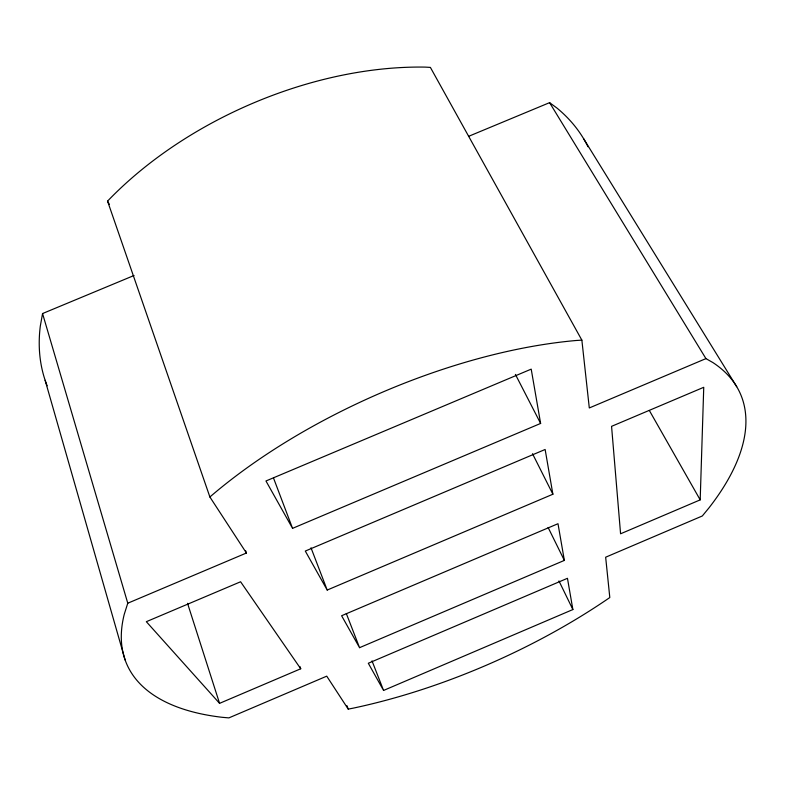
<?xml version="1.0" encoding="UTF-8"?>
<svg xmlns="http://www.w3.org/2000/svg" width="785" height="785" viewBox="0 0 785 785"><rect width="100%" height="100%" fill="white"/><g stroke="black" fill="none" stroke-linecap="round" stroke-linejoin="round"><path stroke-width="1.18" d="M700.191 499.868L703.743 387.299L611.564 426.343L620.582 533.79L700.191 499.868L649.372 410.535M134.058 275.486L42.557 313.549L40.31 326.089A295.749 179.696 -23.8 0 0 47.149 385.788M42.557 313.549L127.769 603.214L124.256 614.302A335.264 145.902 -23.8 0 0 222.175 717.304L228.877 717.892L326.737 676.16L348.226 709.12L352.965 708.198A335.264 145.902 -23.8 0 0 609.808 597.542L605.657 557.213L702.31 515.981L708.884 507.993A335.264 145.902 -23.8 0 0 712.898 362.562L705.941 358.608L549.588 102.649L468.557 136.355M127.769 603.214L246.421 553.013L209.899 497.013L107.565 201.156L108.124 200.528A295.749 179.696 -23.8 0 1 425.215 67.108L430.386 67.402L581.871 340.15L589.299 407.955L705.941 358.608M209.899 497.013L210.596 496.375A335.264 145.902 -23.8 0 1 576.268 340.484L581.871 340.15M300.724 668.771L240.593 581.764L146.334 621.691L219.564 703.35L300.724 668.771L299.899 666.475M359.55 647.674L564.356 560.402L557.998 523.713L341.612 615.734L359.55 647.674L346.313 613.517M383.561 690.447L572.873 609.553L567.457 578.3L368.302 663.256L383.561 690.447L372.012 660.872M327.198 590.055L552.885 494.226L545.133 449.481L305.296 551.06L327.198 590.055L310.997 547.773M292.55 528.354L540.62 423.439L531.209 369.136L265.958 480.979L292.55 528.354L273.514 478.026M549.588 102.649L556.82 107.947A295.749 179.696 -23.8 0 1 587.994 146.746M583.5 138.513L736.722 386.711M107.565 201.156L109.37 204.345M515.411 374.416L540.62 423.439M532.505 453.701L552.885 494.226M548.116 527.471L564.356 560.402M558.949 580.939L572.873 609.553M346.95 705.686L348.226 709.12M245.607 550.707L246.421 553.013M187.527 603.302L219.564 703.35M45.137 380.303L125.158 660.057"/></g></svg>
